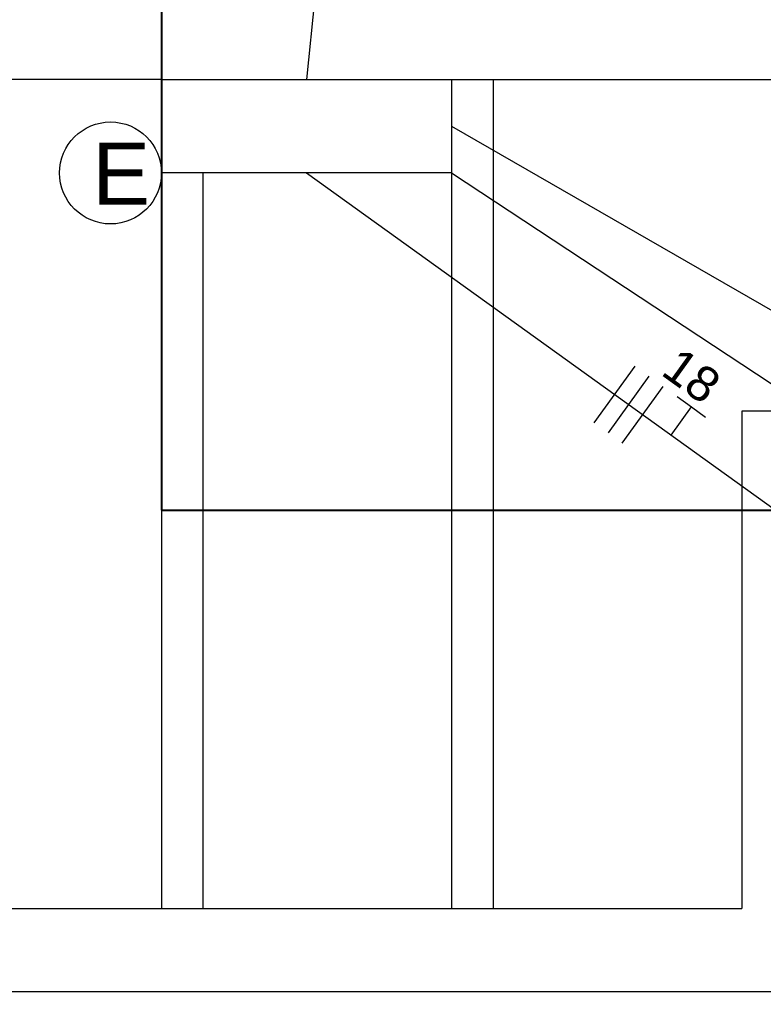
# Model space of a CAD drawing. Header units: millimetres. Extents: x 100 to 1590, y 100 to 694.
# Drawn here: x 1221.78 to 1237.77, y 531.14 to 552.02 of the extents above; entities that cross this region are included whole.
import ezdxf

# ---------------------------------------------------------------- set-up
doc = ezdxf.new("R2010")
doc.units = ezdxf.units.MM
doc.layers.add('COTAS', color=5, linetype='Continuous', lineweight=5)
doc.layers.add('PAREDE', color=7, linetype='Continuous', lineweight=9)
doc.styles.get("Standard").update_dxf_attribs({"font": 'Arial.ttf'})

msp = doc.modelspace()

# ---------------------------------------------------------------- linework, layer by layer
at = {"color": 1}
for p, q in [((1224.833, 644.318), (1224.833, 541.479)), ((1224.833, 541.479), (1241.173, 541.479))]:
    msp.add_line(p, q, dxfattribs=at)
at = {"color": 2, "lineweight": 20}
for p, q in [((1231.901, 589.223), (1227.95, 550.734)), ((1231.067, 549.728), (1252.629, 537.329)), ((1227.95, 548.723), (1243.618, 537.458)), ((1231.067, 548.723), (1248.16, 537.458)), ((1235.004, 544.575), (1234.128, 543.357)), ((1235.308, 544.356), (1234.433, 543.138)), ((1234.737, 542.92), (1235.613, 544.137)), ((1235.917, 543.919), (1236.222, 543.7)), ((1235.917, 543.919), (1236.222, 543.7)), ((1235.784, 543.091), (1236.222, 543.7)), ((1236.222, 543.7), (1236.526, 543.481))]:
    msp.add_line(p, q, dxfattribs=at)
msp.add_lwpolyline([(1224.833, 550.734), (1231.067, 550.734), (1231.067, 548.723), (1224.833, 548.723)], close=True, dxfattribs=at)
msp.add_circle((1223.738, 548.723), 1.095, dxfattribs=at)
at = {"layer": 'PAREDE'}
for p, q in [((1224.833, 619.312), (1224.833, 550.734)), ((1224.833, 550.734), (1183.864, 550.734)), ((1224.833, 550.734), (1257.444, 550.734)), ((1224.833, 550.734), (1224.833, 532.921)), ((1231.067, 550.734), (1231.067, 532.921)), ((1231.958, 550.734), (1231.958, 532.921)), ((1225.724, 548.727), (1225.724, 532.921)), ((1258.677, 543.609), (1237.302, 543.609)), ((1237.302, 543.609), (1237.302, 532.921)), ((1096.583, 532.921), (1237.302, 532.921)), ((1108.161, 531.14), (1256.996, 531.14))]:
    msp.add_line(p, q, dxfattribs=at)

# ---------------------------------------------------------------- texts
at = {"layer": 'COTAS', "color": 2, "lineweight": 20, "insert": (1223.346, 549.375), "char_height": 1.336, "attachment_point": 1}
msp.add_mtext_dynamic_manual_height_columns('E', width=1385.51337, gutter_width=0.75, heights=[0], dxfattribs=at)
at = {"layer": 'COTAS', "color": 2, "lineweight": 20, "insert": (1235.977, 545.015), "char_height": 0.75, "attachment_point": 1, "rotation": 324.2846}
msp.add_mtext_dynamic_manual_height_columns('18', width=1385.51337, gutter_width=0.75, heights=[0], dxfattribs=at)

doc.saveas('drawing.dxf')
